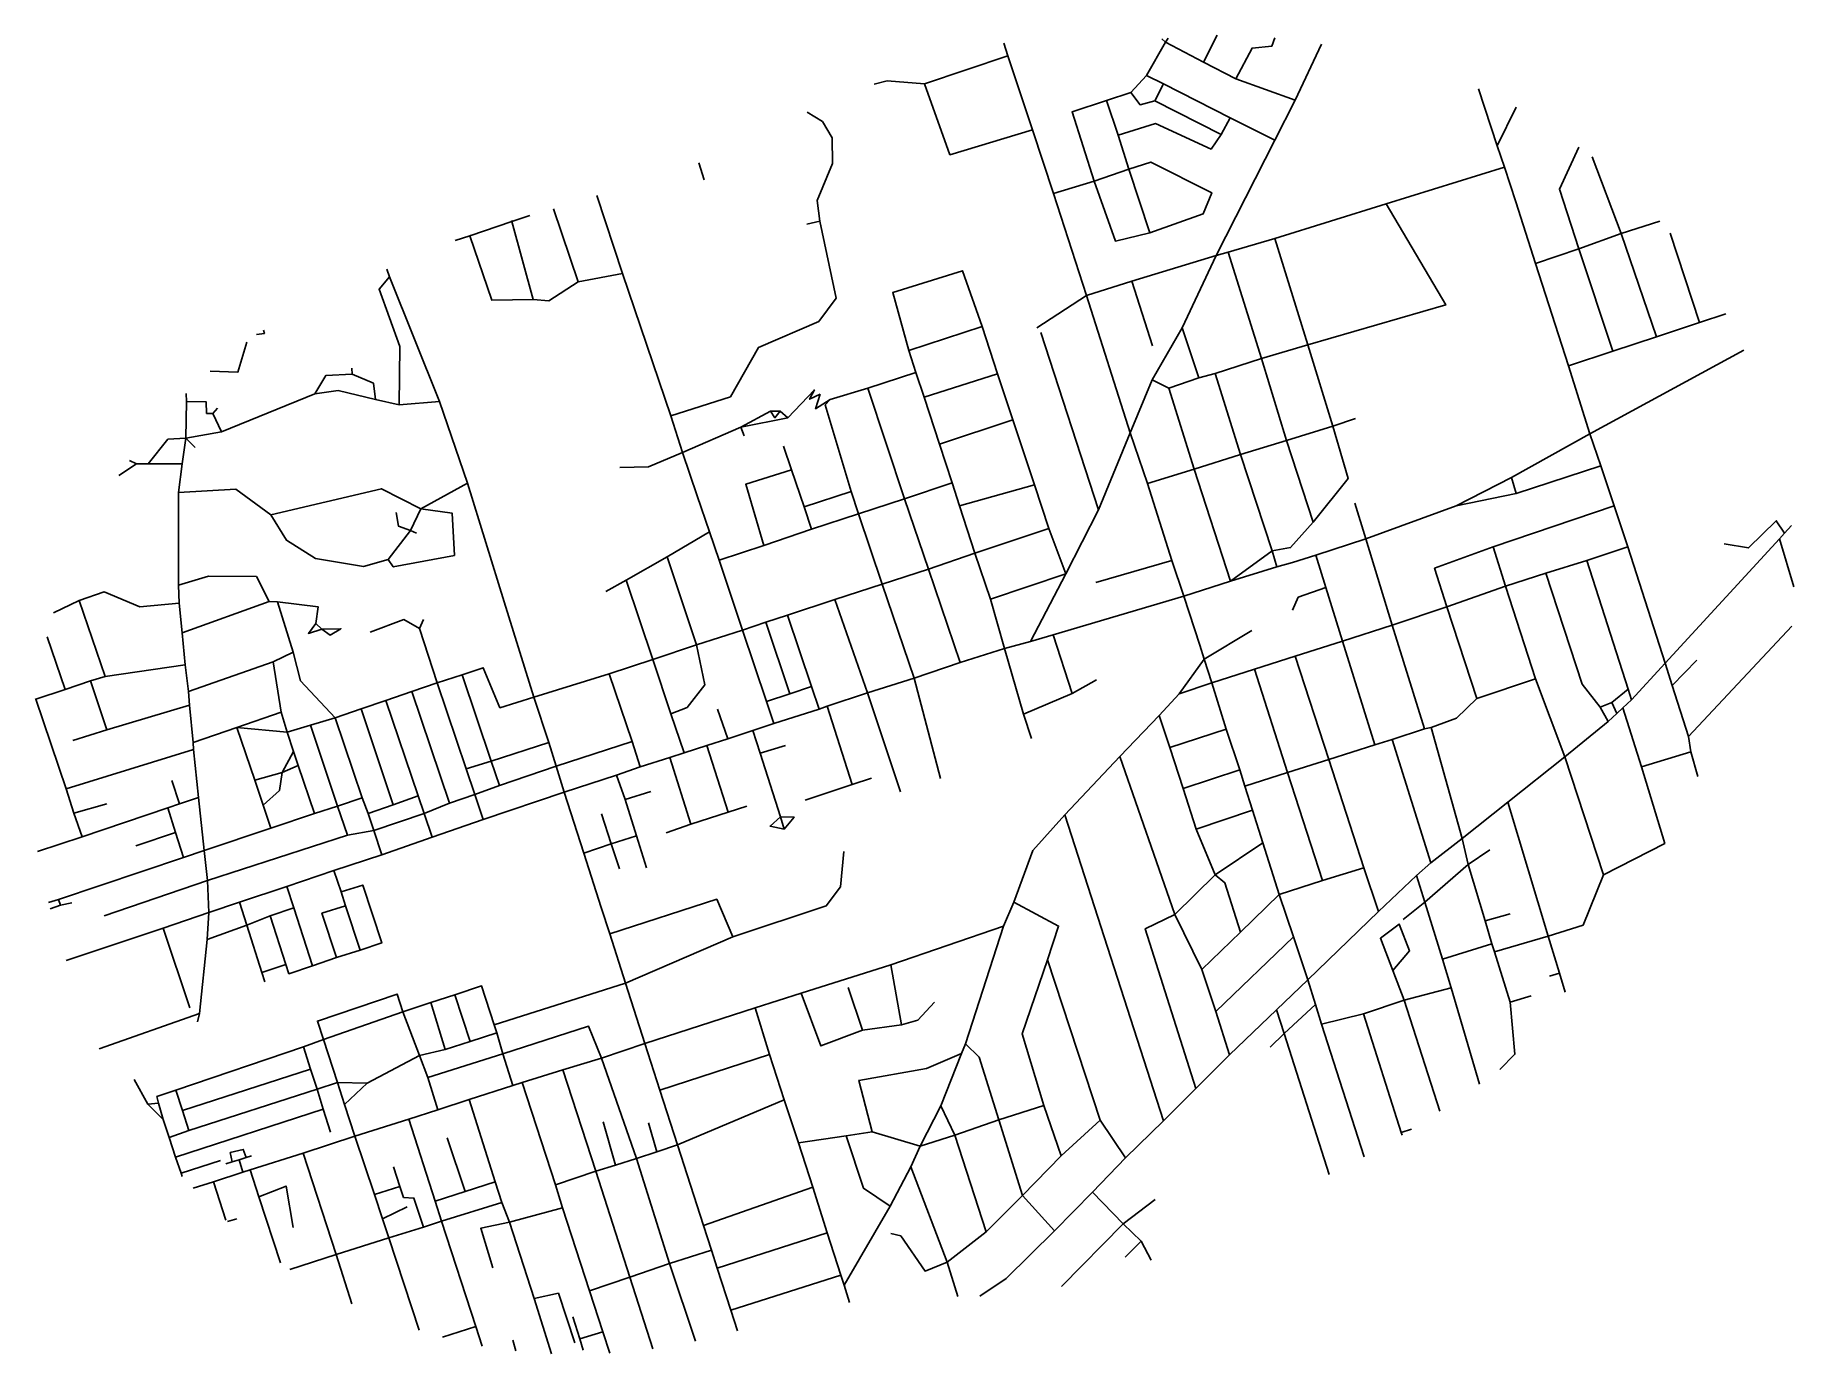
# Model space of a CAD drawing. Header units: metres. Extents: x 636935 to 640277, y 4837936 to 4840442.
import ezdxf

# ---------------------------------------------------------------- set-up
doc = ezdxf.new("R2010")
doc.units = ezdxf.units.M

msp = doc.modelspace()

# ---------------------------------------------------------------- linework, layer by layer
at = {"layer": 'ROADS'}
for points in [[(638783.7, 4840402.4), (638776, 4840426.8)], [(639047.1, 4840365.2), (639082.8, 4840428.5)], [(639082.8, 4840428.5), (639076, 4840434.9)], [(639082.8, 4840428.5), (639087.9, 4840436)], [(639155.1, 4840390.6), (639082.8, 4840428.5)], [(639181.6, 4840441.7), (639155.1, 4840390.6)], [(639216.6, 4840358.8), (639247.6, 4840417.1), (639285.1, 4840420.6), (639290.7, 4840437)], [(639329.8, 4840318.2), (639379.4, 4840424.6)], [(638624.9, 4840349.1), (638783.7, 4840402.4)], [(638830, 4840262), (638783.7, 4840402.4)], [(639216.6, 4840358.8), (639155.1, 4840390.6)], [(638529.5, 4840348.5), (638554.3, 4840355.2)], [(638554.3, 4840355.2), (638624.9, 4840349.1)], [(639017.3, 4840332.8), (639047.1, 4840365.2)], [(639079.3, 4840349.1), (639047.1, 4840365.2)], [(639329.8, 4840318.2), (639216.6, 4840358.8)], [(638830, 4840262), (638673.2, 4840214.5), (638624.9, 4840349.1)], [(638971.1, 4840317.8), (639017.3, 4840332.8)], [(639017.3, 4840332.8), (639034.8, 4840309.6), (639063, 4840317)], [(639063, 4840317), (639079.3, 4840349.1)], [(639206.1, 4840284.7), (639079.3, 4840349.1)], [(639713.7, 4840231.2), (639678.3, 4840339.6)], [(638425.8, 4840088.4), (638420.7, 4840127.6), (638450, 4840197.7), (638449.8, 4840246.7), (638430.9, 4840277.9), (638402.1, 4840295.5)], [(638947.6, 4840164.4), (638905.6, 4840296.3), (638971.1, 4840317.8)], [(638993.1, 4840251.7), (638971.1, 4840317.8)], [(639189, 4840253.1), (639063, 4840317)], [(639291.2, 4840242.3), (639329.8, 4840318.2)], [(639713.7, 4840231.2), (639749.7, 4840304.9)], [(638870.1, 4840140.7), (638830, 4840262)], [(638993.1, 4840251.7), (639064.1, 4840273.7), (639169.7, 4840225.2), (639189, 4840253.1)], [(639189, 4840253.1), (639206.1, 4840284.7)], [(639291.2, 4840242.3), (639206.1, 4840284.7)], [(639013.5, 4840186.9), (638993.1, 4840251.7)], [(639179.1, 4840023), (639291.2, 4840242.3)], [(639727.2, 4840191), (639713.7, 4840231.2)], [(639868.8, 4840035.6), (639831.9, 4840149), (639869, 4840229)], [(638205.9, 4840166.8), (638196.3, 4840199.2)], [(638947.6, 4840164.4), (639013.5, 4840186.9)], [(639013.5, 4840186.9), (639055, 4840200.6), (639171.1, 4840142.2), (639154.7, 4840102), (639053.1, 4840066.1)], [(639053.1, 4840066.1), (639013.5, 4840186.9)], [(639502.8, 4840120.9), (639727.2, 4840191)], [(639749.2, 4840125), (639727.2, 4840191)], [(639949.2, 4840064.7), (639894.3, 4840210.6)], [(638870.1, 4840140.7), (638947.6, 4840164.4)], [(639053.1, 4840066.1), (638987.8, 4840050.3), (638947.6, 4840164.4)], [(638050.9, 4839989), (638002.2, 4840137)], [(638932.8, 4839946.8), (638870.1, 4840140.7)], [(639290.8, 4840055.4), (639502.8, 4840120.9)], [(639353.8, 4839853.5), (639615.9, 4839929.1), (639502.8, 4840120.9)], [(639786.7, 4840007.8), (639749.2, 4840125)], [(637760.6, 4840060.1), (637840.7, 4840087.5)], [(637840.7, 4840087.5), (637840.1, 4840089.4)], [(637840.7, 4840087.5), (637874.9, 4840098.8)], [(637881.4, 4839939.3), (637840.7, 4840087.5)], [(637966.6, 4839973.2), (637919.6, 4840111.6)], [(638143, 4839718.3), (638256.1, 4839754.2), (638309.2, 4839848.3), (638424, 4839897.5), (638457.4, 4839941.9), (638425.8, 4840088.4)], [(638425.8, 4840088.4), (638401.6, 4840082.4)], [(639949.2, 4840064.7), (640022.8, 4840088.4)], [(637733.2, 4840051.3), (637760.6, 4840060.1)], [(637760.6, 4840060.1), (637760.1, 4840061.5)], [(637760.6, 4840060.1), (637802.5, 4839938.4), (637881.4, 4839939.3)], [(639202.4, 4840029.6), (639290.8, 4840055.4)], [(639353.8, 4839853.5), (639290.8, 4840055.4)], [(639868.8, 4840035.6), (639949.2, 4840064.7)], [(640016.4, 4839868.4), (639949.2, 4840064.7)], [(640097.9, 4839895.6), (640042.4, 4840065.5)], [(639018.9, 4839974.1), (639179.1, 4840023)], [(639114.5, 4839885.7), (639179.1, 4840023)], [(639179.1, 4840023), (639202.4, 4840029.6)], [(639265.6, 4839827), (639202.4, 4840029.6)], [(639786.7, 4840007.8), (639868.8, 4840035.6)], [(639933.1, 4839841.4), (639868.8, 4840035.6)], [(637608.1, 4839982.6), (637603.2, 4839997.2)], [(637966.6, 4839973.2), (638050.9, 4839989)], [(638143, 4839718.3), (638050.9, 4839989)], [(638595.4, 4839842.7), (638564.6, 4839952.4), (638697.1, 4839993.9), (638734.7, 4839887.8)], [(639849.2, 4839813.5), (639786.7, 4840007.8)], [(637626.4, 4839739.1), (637627.5, 4839850.3), (637588.2, 4839959), (637608.1, 4839982.6)], [(637703.3, 4839745.8), (637608.1, 4839982.6)], [(637881.4, 4839939.3), (637911.2, 4839936.7), (637966.6, 4839973.2)], [(638932.8, 4839946.8), (639018.9, 4839974.1)], [(639058.7, 4839851.6), (639018.9, 4839974.1)], [(638838.6, 4839885.5), (638932.8, 4839946.8)], [(639016, 4839686), (638932.8, 4839946.8)], [(638595.4, 4839842.7), (638734.7, 4839887.8)], [(638763.6, 4839798.3), (638734.7, 4839887.8)], [(639058, 4839786.6), (639114.5, 4839885.7)], [(639146.5, 4839790.3), (639114.5, 4839885.7)], [(640016.4, 4839868.4), (640097.9, 4839895.6)], [(640097.9, 4839895.6), (640148.2, 4839912)], [(637266.9, 4839802.9), (637320.1, 4839801.6), (637336.7, 4839858.5)], [(637355.4, 4839872.8), (637370.2, 4839874.9), (637368.8, 4839881.1)], [(638955.9, 4839539.8), (638846, 4839876.7)], [(639265.6, 4839827), (639353.8, 4839853.5)], [(639400.9, 4839698.8), (639353.8, 4839853.5)], [(639933.1, 4839841.4), (640016.4, 4839868.4)], [(638608.7, 4839800.7), (638595.4, 4839842.7)], [(639177.2, 4839798.9), (639265.6, 4839827)], [(639313, 4839671.3), (639265.6, 4839827)], [(639849.2, 4839813.5), (639933.1, 4839841.4)], [(639889.7, 4839683.8), (640182.7, 4839842.8)], [(637537.3, 4839797.7), (637487, 4839794.8), (637466.2, 4839759.9)], [(637537.3, 4839797.7), (637536.3, 4839808.7)], [(637581.2, 4839749.3), (637577.6, 4839780.2), (637537.3, 4839797.7)], [(638517.4, 4839770.7), (638608.7, 4839800.7)], [(638624.2, 4839753.9), (638608.7, 4839800.7)], [(638624.2, 4839753.9), (638763.6, 4839798.3)], [(638792.6, 4839710.4), (638763.6, 4839798.3)], [(639016, 4839686), (639058, 4839786.6)], [(639089.3, 4839770.6), (639058, 4839786.6)], [(639089.3, 4839770.6), (639146.5, 4839790.3)], [(639146.5, 4839790.3), (639177.2, 4839798.9)], [(639225.5, 4839644.7), (639177.2, 4839798.9)], [(639889.7, 4839683.8), (639849.2, 4839813.5)], [(637222.3, 4839745.6), (637221.9, 4839760.8)], [(637288.8, 4839687.6), (637466.2, 4839759.9)], [(637466.2, 4839759.9), (637510.8, 4839766.3), (637581.2, 4839749.3)], [(638365.2, 4839714.5), (638415.7, 4839767.5), (638406.7, 4839749.9), (638426.9, 4839759.5)], [(638426.9, 4839759.5), (638418, 4839731.8), (638446, 4839749.4)], [(638446, 4839749.4), (638517.4, 4839770.7)], [(638587.2, 4839560.4), (638517.4, 4839770.7)], [(638653.6, 4839664.4), (638624.2, 4839753.9)], [(639137.6, 4839617.1), (639089.3, 4839770.6)], [(637221, 4839675.6), (637222.3, 4839745.6)], [(637272.1, 4839722.5), (637260.3, 4839722.9), (637259.7, 4839744.7), (637222.3, 4839745.6)], [(637272.1, 4839722.5), (637281, 4839733)], [(637288.8, 4839687.6), (637272.1, 4839722.5)], [(637581.2, 4839749.3), (637626.4, 4839739.1)], [(637626.4, 4839739.1), (637703.3, 4839745.8)], [(637756.5, 4839590.2), (637703.3, 4839745.8)], [(638165.2, 4839648.4), (638143, 4839718.3)], [(638276.2, 4839696.5), (638332.2, 4839727.5)], [(638332.2, 4839727.5), (638340.8, 4839714.8), (638350.7, 4839727.2)], [(638332.2, 4839727.5), (638350.7, 4839727.2)], [(638350.7, 4839727.2), (638365.2, 4839714.5)], [(638485.8, 4839574.3), (638436.5, 4839739.4), (638446, 4839749.4)], [(637221, 4839675.6), (637288.8, 4839687.6)], [(638165.2, 4839648.4), (638276.2, 4839696.5)], [(638276.2, 4839696.5), (638365.2, 4839714.5)], [(638282.3, 4839680.6), (638276.2, 4839696.5)], [(638653.6, 4839664.4), (638792.6, 4839710.4)], [(638833.8, 4839587.2), (638792.6, 4839710.4)], [(638955.9, 4839539.8), (639016, 4839686)], [(639048.8, 4839589.6), (639016, 4839686)], [(639313, 4839671.3), (639400.9, 4839698.8)], [(639364, 4839516.3), (639430, 4839599), (639400.9, 4839698.8)], [(639400.9, 4839698.8), (639444.4, 4839713)], [(637149.1, 4839627.1), (637186.8, 4839673.8), (637221, 4839675.6)], [(637213.7, 4839627.2), (637221, 4839675.6)], [(637221, 4839675.6), (637238.5, 4839658.1)], [(638372.5, 4839615.4), (638357.2, 4839660.9)], [(638677.3, 4839590.9), (638653.6, 4839664.4)], [(639225.5, 4839644.7), (639313, 4839671.3)], [(639364, 4839516.3), (639313, 4839671.3)], [(639740.7, 4839601.3), (639889.7, 4839683.8)], [(639910.5, 4839623.1), (639889.7, 4839683.8)], [(637093.3, 4839605), (637127, 4839627.1)], [(637113.8, 4839633.5), (637127, 4839627.1)], [(637127, 4839627.1), (637149.1, 4839627.1)], [(637149.1, 4839627.1), (637213.7, 4839627.2)], [(637206.7, 4839572.3), (637213.7, 4839627.2)], [(638165.2, 4839648.4), (638100.1, 4839621.3), (638045.6, 4839620.3)], [(638192.8, 4839566.2), (638165.2, 4839648.4)], [(639137.6, 4839617.1), (639225.5, 4839644.7)], [(639285.7, 4839461.9), (639225.5, 4839644.7)], [(639749.4, 4839570.6), (639910.5, 4839623.1)], [(639935.9, 4839547), (639910.5, 4839623.1)], [(637667.6, 4839541.4), (637756.5, 4839590.2)], [(637826.2, 4839365), (637756.5, 4839590.2)], [(638319.6, 4839471.8), (638285.3, 4839588.4), (638372.5, 4839615.4)], [(638396.3, 4839545.5), (638372.5, 4839615.4)], [(638587.2, 4839560.4), (638677.3, 4839590.9)], [(638691.8, 4839547.2), (638677.3, 4839590.9)], [(638691.8, 4839547.2), (638833.8, 4839587.2)], [(638861.2, 4839504), (638833.8, 4839587.2)], [(639048.8, 4839589.6), (639137.6, 4839617.1)], [(639095.4, 4839443.5), (639048.8, 4839589.6)], [(639206.8, 4839403.9), (639137.6, 4839617.1)], [(639635.6, 4839547.5), (639740.7, 4839601.3)], [(639749.4, 4839570.6), (639740.7, 4839601.3)], [(637206.7, 4839572.3), (637316.3, 4839579.2), (637382.8, 4839530.3)], [(637206.7, 4839396.5), (637206.7, 4839572.3)], [(637382.8, 4839530.3), (637592.7, 4839579.8), (637667.6, 4839541.4)], [(638216.2, 4839498.1), (638192.8, 4839566.2)], [(638396.3, 4839545.5), (638485.8, 4839574.3)], [(638499.8, 4839532.3), (638485.8, 4839574.3)], [(638499.8, 4839532.3), (638587.2, 4839560.4)], [(638632.3, 4839427.1), (638587.2, 4839560.4)], [(639464.2, 4839484.4), (639442.9, 4839552.3)], [(639635.6, 4839547.5), (639749.4, 4839570.6)], [(637382.8, 4839530.3), (637412.3, 4839482), (637467.2, 4839447.2), (637558.5, 4839432), (637605.6, 4839445.3)], [(637605.6, 4839445.3), (637615.3, 4839431.1), (637731.5, 4839453.1), (637726.9, 4839533.5), (637667.6, 4839541.4)], [(637647.7, 4839500.1), (637625.2, 4839508.5), (637621, 4839534.9)], [(637647.7, 4839500.1), (637667.6, 4839541.4)], [(638410, 4839502.7), (638396.3, 4839545.5)], [(638410, 4839502.7), (638499.8, 4839532.3)], [(638544.6, 4839398.4), (638499.8, 4839532.3)], [(638720.7, 4839457.3), (638691.8, 4839547.2)], [(638893.7, 4839417.8), (638955.9, 4839539.8)], [(639464.2, 4839484.4), (639635.6, 4839547.5)], [(639705.8, 4839469.6), (639935.9, 4839547)], [(639961.6, 4839469.3), (639935.9, 4839547)], [(640259.7, 4839495.1), (640244.1, 4839518.8), (640191.2, 4839467.2), (640144.8, 4839475.2)], [(637605.6, 4839445.3), (637647.7, 4839500.1)], [(637647.7, 4839500.1), (637659.6, 4839495.6)], [(638135.8, 4839450.4), (638216.2, 4839498.1)], [(638234.7, 4839443.8), (638216.2, 4839498.1)], [(638319.6, 4839471.8), (638410, 4839502.7)], [(638720.7, 4839457.3), (638861.2, 4839504)], [(638893.7, 4839417.8), (638861.2, 4839504)], [(639285.7, 4839461.9), (639320.8, 4839468), (639364, 4839516.3)], [(639368.8, 4839453.8), (639464.2, 4839484.4)], [(639514.2, 4839320.7), (639464.2, 4839484.4)], [(640033.1, 4839248.2), (640249.9, 4839484.3)], [(640249.9, 4839484.3), (640259.7, 4839495.1)], [(640249.9, 4839484.3), (640277.4, 4839393.5)], [(640259.7, 4839495.1), (640273.1, 4839509.9)], [(638234.7, 4839443.8), (638319.6, 4839471.8)], [(638632.3, 4839427.1), (638720.7, 4839457.3)], [(638750.3, 4839369.7), (638720.7, 4839457.3)], [(639206.8, 4839403.9), (639285.7, 4839461.9)], [(639294.9, 4839431.2), (639285.7, 4839461.9)], [(639324.8, 4839439.9), (639368.8, 4839453.8)], [(639388.1, 4839391.8), (639368.8, 4839453.8)], [(639618, 4839355.5), (639594.5, 4839428.5), (639705.8, 4839469.6)], [(639729.4, 4839394.7), (639705.8, 4839469.6)], [(639884, 4839443.7), (639961.6, 4839469.3)], [(640033.1, 4839248.2), (639961.6, 4839469.3)], [(638057.7, 4839405.8), (638135.8, 4839450.4)], [(638191.9, 4839283), (638135.8, 4839450.4)], [(638279.1, 4839311), (638234.7, 4839443.8)], [(638544.6, 4839398.4), (638632.3, 4839427.1)], [(638692.5, 4839249.6), (638632.3, 4839427.1)], [(638750.3, 4839369.7), (638893.7, 4839417.8)], [(638826.4, 4839289.7), (638893.7, 4839417.8)], [(638950.5, 4839401.6), (639095.4, 4839443.5)], [(639118, 4839375.6), (639095.4, 4839443.5)], [(639206.8, 4839403.9), (639294.9, 4839431.2)], [(639294.9, 4839431.2), (639324.8, 4839439.9)], [(639729.4, 4839394.7), (639806.2, 4839419.4)], [(639806.2, 4839419.4), (639884, 4839443.7)], [(639909.3, 4839164.8), (639874.9, 4839208.2), (639806.2, 4839419.4)], [(639962.8, 4839199.1), (639884, 4839443.7)], [(637018.4, 4839367.4), (637066, 4839384.1), (637133.4, 4839355.4), (637208.4, 4839362.1)], [(637206.7, 4839396.5), (637264.3, 4839413.9), (637355.2, 4839413.2), (637379.1, 4839365.4)], [(637208.4, 4839362.1), (637206.7, 4839396.5)], [(638019.3, 4839384.6), (638057.7, 4839405.8)], [(638108.7, 4839255.3), (638057.7, 4839405.8)], [(638454.7, 4839369.1), (638544.6, 4839398.4)], [(638605.2, 4839219.5), (638544.6, 4839398.4)], [(639118, 4839375.6), (639206.8, 4839403.9)], [(639324.5, 4839349.2), (639335.3, 4839373.4), (639388.1, 4839391.8)], [(639419.8, 4839289.9), (639388.1, 4839391.8)], [(639618, 4839355.5), (639729.4, 4839394.7)], [(639786.4, 4839218.6), (639729.4, 4839394.7)], [(636969.6, 4839343.9), (637018.4, 4839367.4)], [(637067.5, 4839222.8), (637018.4, 4839367.4)], [(637214.3, 4839305.8), (637208.4, 4839362.1)], [(637214.3, 4839305.8), (637379.1, 4839365.4)], [(637395.2, 4839364.8), (637379.1, 4839365.4)], [(637424.9, 4839268.9), (637395.2, 4839364.8)], [(637395.2, 4839364.8), (637472.4, 4839355.4), (637468.2, 4839323.5)], [(637882.7, 4839183.8), (637826.2, 4839365)], [(638364.5, 4839339.3), (638454.7, 4839369.1)], [(638516.5, 4839191.6), (638454.7, 4839369.1)], [(638777, 4839276.1), (638750.3, 4839369.7)], [(638869.7, 4839302.1), (639118, 4839375.6)], [(639148.6, 4839282.7), (639118, 4839375.6)], [(639514.2, 4839320.7), (639618, 4839355.5)], [(639674.8, 4839181.4), (639618, 4839355.5)], [(637468.2, 4839323.5), (637454, 4839304.7), (637479.6, 4839312.8)], [(637479.6, 4839312.8), (637468.2, 4839323.5)], [(637665.3, 4839314.4), (637635.1, 4839331.1), (637571.4, 4839307.4)], [(637665.3, 4839314.4), (637672.7, 4839331)], [(638279.1, 4839311), (638323.7, 4839326.1)], [(638323.7, 4839326.1), (638364.5, 4839339.3)], [(638369.1, 4839190.3), (638323.7, 4839326.1)], [(638410.5, 4839203.8), (638364.5, 4839339.3)], [(639419.8, 4839289.9), (639514.2, 4839320.7)], [(639575.4, 4839123.2), (639514.2, 4839320.7)], [(640077.5, 4839109.2), (640273.5, 4839318.6)], [(636991.4, 4839198.2), (636957.3, 4839298.1)], [(637219.9, 4839244.9), (637214.3, 4839305.8)], [(637479.6, 4839312.8), (637515.7, 4839313.8), (637495.2, 4839301.5), (637479.6, 4839312.8)], [(637698.7, 4839210.6), (637665.3, 4839314.4)], [(638191.9, 4839283), (638279.1, 4839311)], [(638324.4, 4839175.6), (638279.1, 4839311)], [(638777, 4839276.1), (638826.4, 4839289.7)], [(638826.4, 4839289.7), (638869.7, 4839302.1)], [(638905.8, 4839190.7), (638869.7, 4839302.1)], [(639156.6, 4839256), (639247, 4839310.5)], [(639329.6, 4839261.5), (639419.8, 4839289.9)], [(639481.2, 4839093), (639419.8, 4839289.9)], [(637225.8, 4839194.2), (637386.7, 4839251.1)], [(637386.7, 4839251.1), (637424.9, 4839268.9)], [(637402.2, 4839155), (637386.7, 4839251.1)], [(637504.6, 4839144.7), (637438.7, 4839215), (637424.9, 4839268.9)], [(638025.7, 4839228.3), (638108.7, 4839255.3)], [(638108.7, 4839255.3), (638191.9, 4839283)], [(638143, 4839151.7), (638108.7, 4839255.3)], [(638143, 4839151.7), (638173.8, 4839164.3), (638207.5, 4839207.2), (638191.9, 4839283)], [(638692.5, 4839249.6), (638777, 4839276.1)], [(638813.1, 4839151.2), (638777, 4839276.1)], [(639109.1, 4839190.1), (639156.6, 4839256)], [(639156.6, 4839256), (639148.6, 4839282.7)], [(639170.9, 4839210.8), (639156.6, 4839256)], [(639252.1, 4839237), (639329.6, 4839261.5)], [(639393.8, 4839065.5), (639329.6, 4839261.5)], [(640045.9, 4839205.9), (640093.1, 4839253.9)], [(637039.6, 4839214.9), (637067.5, 4839222.8)], [(637067.5, 4839222.8), (637219.9, 4839244.9)], [(637225.8, 4839194.2), (637219.9, 4839244.9)], [(637698.7, 4839210.6), (637746, 4839226.2)], [(637746, 4839226.2), (637786.3, 4839239.5), (637818, 4839163.5), (637882.7, 4839183.8)], [(637801.6, 4839062.3), (637746, 4839226.2)], [(637882.7, 4839183.8), (638025.7, 4839228.3)], [(638069.1, 4839099.1), (638025.7, 4839228.3)], [(638516.5, 4839191.6), (638605.2, 4839219.5)], [(638605.2, 4839219.5), (638692.5, 4839249.6)], [(638655.3, 4839029), (638605.2, 4839219.5)], [(639170.9, 4839210.8), (639252.1, 4839237)], [(639315.3, 4839040.3), (639252.1, 4839237)], [(639674.8, 4839181.4), (639786.4, 4839218.6)], [(639841.9, 4839070.1), (639786.4, 4839218.6)], [(639969.1, 4839178.9), (640033.1, 4839248.2)], [(640045.9, 4839205.9), (640033.1, 4839248.2)], [(636935.8, 4839179.7), (636991.4, 4839198.2)], [(636991.4, 4839198.2), (637039.6, 4839214.9)], [(637070.5, 4839121.6), (637039.6, 4839214.9)], [(637227.8, 4839168.7), (637225.8, 4839194.2)], [(637601, 4839177.5), (637650.4, 4839194.2)], [(637650.4, 4839194.2), (637698.7, 4839210.6)], [(637722.1, 4838982.2), (637650.4, 4839194.2)], [(637754, 4839047.3), (637698.7, 4839210.6)], [(637910.8, 4839097.5), (637882.7, 4839183.8)], [(638324.4, 4839175.6), (638369.1, 4839190.3)], [(638369.1, 4839190.3), (638410.5, 4839203.8)], [(638424.7, 4839160.8), (638410.5, 4839203.8)], [(638440, 4839166.6), (638516.5, 4839191.6)], [(638579.2, 4839003.7), (638516.5, 4839191.6)], [(638813.1, 4839151.2), (638905.8, 4839190.7)], [(638905.8, 4839190.7), (638952.1, 4839216.5)], [(639070.9, 4839148.9), (639109.1, 4839190.1)], [(639109.1, 4839190.1), (639170.9, 4839210.8)], [(639198.7, 4839123.1), (639170.9, 4839210.8)], [(639931.5, 4839173.3), (639962.8, 4839199.1)], [(639969.1, 4839178.9), (639962.8, 4839199.1)], [(640077.5, 4839109.2), (640045.9, 4839205.9)], [(636934.6, 4839179.3), (636935.8, 4839179.7)], [(636993.5, 4839009.5), (636935.8, 4839179.7)], [(637070.5, 4839121.6), (637227.8, 4839168.7)], [(637234.6, 4839097.3), (637227.8, 4839168.7)], [(637318.2, 4839125.7), (637402.2, 4839155)], [(637413.8, 4839117.3), (637402.2, 4839155)], [(637504.6, 4839144.7), (637554, 4839161.5)], [(637554, 4839161.5), (637601, 4839177.5)], [(637615, 4838979.2), (637554, 4839161.5)], [(637662.8, 4838995.9), (637601, 4839177.5)], [(638168, 4839077.6), (638143, 4839151.7)], [(638251.5, 4839104.6), (638231.8, 4839161)], [(638338.8, 4839133.3), (638324.4, 4839175.6)], [(638338.8, 4839133.3), (638424.7, 4839160.8)], [(638424.7, 4839160.8), (638440, 4839166.6)], [(638487.6, 4839017.6), (638440, 4839166.6)], [(638828.2, 4839105.1), (638813.1, 4839151.2)], [(639588.3, 4839125.7), (639636.2, 4839144), (639674.8, 4839181.4)], [(639909.3, 4839164.8), (639931.5, 4839173.3)], [(639924.4, 4839137.5), (639909.3, 4839164.8)], [(639924.4, 4839137.5), (639941.2, 4839152.9)], [(639941.2, 4839152.9), (639931.5, 4839173.3)], [(639941.2, 4839152.9), (639952.4, 4839163.2)], [(639952.4, 4839163.2), (639969.1, 4839178.9)], [(639988, 4839051.5), (639952.4, 4839163.2)], [(637005.9, 4839101), (637070.5, 4839121.6)], [(637234.6, 4839097.3), (637318.2, 4839125.7)], [(637351.9, 4839026.1), (637318.2, 4839125.7)], [(637413.8, 4839117.3), (637318.2, 4839125.7)], [(637413.8, 4839117.3), (637457.8, 4839130.7)], [(637425.8, 4839080.7), (637413.8, 4839117.3)], [(637457.8, 4839130.7), (637504.6, 4839144.7)], [(637457.8, 4839130.7), (637509.4, 4838976.4)], [(637556.2, 4838992.3), (637504.6, 4839144.7)], [(638251.5, 4839104.6), (638298.8, 4839120.1)], [(638298.8, 4839120.1), (638338.8, 4839133.3)], [(638312.6, 4839077.1), (638298.8, 4839120.1)], [(638996, 4839071), (639070.9, 4839148.9)], [(639091.2, 4839087.7), (639070.9, 4839148.9)], [(639091.2, 4839087.7), (639198.7, 4839123.1)], [(639224.1, 4839045.5), (639198.7, 4839123.1)], [(639514.2, 4839103.1), (639575.4, 4839123.2)], [(639575.4, 4839123.2), (639588.3, 4839125.7)], [(639646.7, 4838915.2), (639588.3, 4839125.7)], [(639841.9, 4839070.1), (639924.4, 4839137.5)], [(636993.5, 4839009.5), (637235.8, 4839084)], [(637235.8, 4839084), (637234.6, 4839097.3)], [(637244.8, 4838992.8), (637235.8, 4839084)], [(637801.6, 4839062.3), (637910.8, 4839097.5)], [(637924.6, 4839052.7), (637910.8, 4839097.5)], [(637924.6, 4839052.7), (638069.1, 4839099.1)], [(638084.7, 4839051.2), (638069.1, 4839099.1)], [(638168, 4839077.6), (638211, 4839091.8)], [(638211, 4839091.8), (638251.5, 4839104.6)], [(638251.8, 4838965.1), (638211, 4839091.8)], [(638312.6, 4839077.1), (638360.8, 4839091.9)], [(639116.5, 4839010.3), (639091.2, 4839087.7)], [(639393.8, 4839065.5), (639481.2, 4839093)], [(639481.2, 4839093), (639514.2, 4839103.1)], [(639587.7, 4838868.8), (639514.2, 4839103.1)], [(640081.8, 4839080), (640077.5, 4839109.2)], [(637403.9, 4839040.6), (637425.8, 4839080.7)], [(637434.7, 4839054.1), (637403.9, 4839040.6)], [(637434.7, 4839054.1), (637425.8, 4839080.7)], [(637465.8, 4838962.8), (637434.7, 4839054.1)], [(637754, 4839047.3), (637801.6, 4839062.3)], [(637801.6, 4839062.3), (637817.4, 4839016)], [(637924.6, 4839052.7), (637817.4, 4839016)], [(637940, 4839003.1), (637924.6, 4839052.7)], [(638039.5, 4839035.3), (638084.7, 4839051.2)], [(638084.7, 4839051.2), (638140.9, 4839068.8)], [(638140.9, 4839068.8), (638168, 4839077.6)], [(638181.1, 4838942), (638140.9, 4839068.8)], [(638351.6, 4838956.1), (638312.6, 4839077.1)], [(638891.9, 4838960.3), (638996, 4839071)], [(639101.1, 4838770.8), (638996, 4839071)], [(639315.3, 4839040.3), (639393.8, 4839065.5)], [(639459.9, 4838859.4), (639393.8, 4839065.5)], [(639733.7, 4838984.1), (639841.9, 4839070.1)], [(639915.4, 4838845.9), (639841.9, 4839070.1)], [(639915.4, 4838845.9), (640032.2, 4838905.6), (639988, 4839051.5)], [(639988, 4839051.5), (640081.8, 4839080)], [(640095, 4839033.1), (640081.8, 4839080)], [(637209.2, 4838980.7), (637194.6, 4839025.6)], [(637403.9, 4839040.6), (637351.9, 4839026.1)], [(637367.9, 4838978.6), (637351.9, 4839026.1)], [(637367.9, 4838978.6), (637399, 4839006.4), (637403.9, 4839040.6)], [(637770.5, 4838998.5), (637754, 4839047.3)], [(637940, 4839003.1), (638039.5, 4839035.3)], [(638055.8, 4838988.9), (638039.5, 4839035.3)], [(638397.9, 4838988.1), (638487.6, 4839017.6)], [(638487.6, 4839017.6), (638524.1, 4839029.6)], [(639116.5, 4839010.3), (639224.1, 4839045.5)], [(639234.2, 4839014.8), (639224.1, 4839045.5)], [(639234.2, 4839014.8), (639315.3, 4839040.3)], [(639381.7, 4838835.1), (639315.3, 4839040.3)], [(637008, 4838963.5), (636993.5, 4839009.5)], [(637209.2, 4838980.7), (637244.8, 4838992.8)], [(637255.9, 4838892.5), (637244.8, 4838992.8)], [(637509.4, 4838976.4), (637556.2, 4838992.3)], [(637567.5, 4838962.6), (637556.2, 4838992.3)], [(637615, 4838979.2), (637662.8, 4838995.9)], [(637674.1, 4838962.6), (637662.8, 4838995.9)], [(637722.1, 4838982.2), (637770.5, 4838998.5)], [(637770.5, 4838998.5), (637817.4, 4839016)], [(637786.4, 4838951.2), (637770.5, 4838998.5)], [(637786.4, 4838951.2), (637940, 4839003.1)], [(637977.4, 4838886.9), (637940, 4839003.1)], [(638055.8, 4838988.9), (638104.9, 4839004.3)], [(638077.3, 4838919.9), (638055.8, 4838988.9)], [(639141.3, 4838932.5), (639116.5, 4839010.3)], [(639248.3, 4838968.9), (639234.2, 4839014.8)], [(639646.7, 4838915.2), (639733.7, 4838984.1)], [(639810.2, 4838729.3), (639733.7, 4838984.1)], [(637008, 4838963.5), (637071.1, 4838980.9)], [(637023.7, 4838918.1), (637008, 4838963.5)], [(637023.7, 4838918.1), (637186.5, 4838973.1)], [(637186.5, 4838973.1), (637209.2, 4838980.7)], [(637201.2, 4838926.6), (637186.5, 4838973.1)], [(637382.6, 4838934.5), (637367.9, 4838978.6)], [(637382.6, 4838934.5), (637465.8, 4838962.8)], [(637465.8, 4838962.8), (637509.4, 4838976.4)], [(637509.4, 4838976.4), (637528, 4838921.1)], [(637567.5, 4838962.6), (637615, 4838979.2)], [(637578.2, 4838930.3), (637567.5, 4838962.6)], [(637578.2, 4838930.3), (637674.1, 4838962.6)], [(637674.1, 4838962.6), (637722.1, 4838982.2)], [(637689.4, 4838917.5), (637674.1, 4838962.6)], [(637689.4, 4838917.5), (637786.4, 4838951.2)], [(638029.6, 4838904.8), (638011.3, 4838962)], [(638181.1, 4838942), (638251.8, 4838965.1)], [(638251.8, 4838965.1), (638287.1, 4838976.4)], [(638351.6, 4838956.1), (638331.5, 4838938.6), (638358.1, 4838932.8)], [(638358.1, 4838932.8), (638377.2, 4838955.7), (638351.6, 4838956.1)], [(638358.1, 4838932.8), (638351.6, 4838956.1)], [(638794.6, 4838794.3), (638831.1, 4838892.3), (638891.9, 4838960.3)], [(639079.2, 4838378.8), (638891.9, 4838960.3)], [(639141.3, 4838932.5), (639248.3, 4838968.9)], [(639268.2, 4838906.7), (639248.3, 4838968.9)], [(636939.3, 4838890.2), (637023.7, 4838918.1)], [(637201.2, 4838926.6), (637126.2, 4838901.1)], [(637216.3, 4838878.8), (637201.2, 4838926.6)], [(637255.9, 4838892.5), (637382.6, 4838934.5)], [(637262.2, 4838835), (637528, 4838921.1)], [(637578.2, 4838930.3), (637528, 4838921.1)], [(637593.6, 4838883.9), (637578.2, 4838930.3)], [(637593.6, 4838883.9), (637689.4, 4838917.5)], [(638029.6, 4838904.8), (638077.3, 4838919.9)], [(638096.5, 4838859.6), (638077.3, 4838919.9)], [(638133.9, 4838926.1), (638181.1, 4838942)], [(639177.8, 4838846.2), (639141.3, 4838932.5)], [(637216.3, 4838878.8), (637255.9, 4838892.5)], [(637262.2, 4838835), (637255.9, 4838892.5)], [(637502.4, 4838854.2), (637593.6, 4838883.9)], [(637977.4, 4838886.9), (638029.6, 4838904.8)], [(638010.7, 4838784.1), (637977.4, 4838886.9)], [(638045, 4838857.5), (638029.6, 4838904.8)], [(638260.9, 4838728.4), (638438.1, 4838787.4), (638465.5, 4838823.5), (638471.8, 4838890.1)], [(639177.8, 4838846.2), (639268.2, 4838906.7)], [(639299.4, 4838808.4), (639268.2, 4838906.7)], [(639587.7, 4838868.8), (639646.7, 4838915.2)], [(639658.5, 4838865.5), (639646.7, 4838915.2)], [(639658.5, 4838865.5), (639699.6, 4838893.8)], [(636978.8, 4838799.3), (637216.3, 4838878.8)], [(637413.2, 4838823.8), (637502.4, 4838854.2)], [(637516.2, 4838813.7), (637502.4, 4838854.2)], [(639381.7, 4838835.1), (639459.9, 4838859.4)], [(639488.2, 4838776.4), (639459.9, 4838859.4)], [(639560.3, 4838844.8), (639587.7, 4838868.8)], [(639575.9, 4838794.3), (639658.5, 4838865.5)], [(639690.7, 4838758.3), (639658.5, 4838865.5)], [(637262.2, 4838835), (637065.7, 4838767.8)], [(637264.8, 4838774.7), (637262.2, 4838835)], [(637322.8, 4838793.8), (637413.2, 4838823.8)], [(637426.2, 4838783), (637413.2, 4838823.8)], [(637552.2, 4838703), (637593.2, 4838716.5), (637557.1, 4838826.6), (637516.2, 4838813.7)], [(639101.1, 4838770.8), (639177.8, 4838846.2)], [(639225.5, 4838736.8), (639196.1, 4838831), (639177.8, 4838846.2)], [(639299.4, 4838808.4), (639381.7, 4838835.1)], [(639488.2, 4838776.4), (639560.3, 4838844.8)], [(639575.9, 4838794.3), (639560.3, 4838844.8)], [(639810.2, 4838729.3), (639876.9, 4838750.2), (639915.4, 4838845.9)], [(636960.1, 4838793.2), (636978.8, 4838799.3)], [(636963.2, 4838781.1), (636982.5, 4838788.2)], [(636982.5, 4838788.2), (636978.8, 4838799.3)], [(636982.5, 4838788.2), (637004.4, 4838792.9)], [(637264.8, 4838774.7), (637322.8, 4838793.8)], [(637336.7, 4838750.4), (637322.8, 4838793.8)], [(637381.3, 4838768), (637426.2, 4838783)], [(637461.5, 4838672.9), (637426.2, 4838783)], [(637507.1, 4838688.7), (637479.7, 4838772.9), (637524.4, 4838787.3)], [(637524.4, 4838787.3), (637516.2, 4838813.7)], [(637552.2, 4838703), (637524.4, 4838787.3)], [(638026.7, 4838734.2), (638010.7, 4838784.1)], [(638026.7, 4838734.2), (638230.1, 4838799.5), (638260.9, 4838728.4)], [(638775, 4838748.3), (638794.6, 4838794.3)], [(638859, 4838684.6), (638880, 4838748.5), (638794.6, 4838794.3)], [(639225.5, 4838736.8), (639299.4, 4838808.4)], [(639326.3, 4838728.1), (639299.4, 4838808.4)], [(639534.7, 4838760.9), (639575.9, 4838794.3)], [(639609.5, 4838685.7), (639575.9, 4838794.3)], [(637177.6, 4838744.8), (637264.8, 4838774.7)], [(637261.2, 4838723), (637264.8, 4838774.7)], [(637261.2, 4838723), (637336.7, 4838750.4)], [(637336.7, 4838750.4), (637381.3, 4838768)], [(637365.6, 4838660.6), (637336.7, 4838750.4)], [(637411, 4838675.8), (637381.3, 4838768)], [(639140.6, 4838440.2), (639044.5, 4838743.5), (639101.1, 4838770.8)], [(639152, 4838666.3), (639101.1, 4838770.8)], [(639353.5, 4838646.5), (639488.2, 4838776.4)], [(639515.4, 4838664.5), (639546.6, 4838701.6), (639527.2, 4838752.4), (639491.6, 4838725.6), (639515.4, 4838664.5)], [(639690.7, 4838758.3), (639738, 4838772.2)], [(639703.7, 4838715), (639690.7, 4838758.3)], [(636993.4, 4838683.4), (637177.6, 4838744.8)], [(637228.4, 4838593.4), (637177.6, 4838744.8)], [(637246.8, 4838582.2), (637261.2, 4838723)], [(638056.7, 4838640.2), (638026.7, 4838734.2)], [(638056.7, 4838640.2), (638260.9, 4838728.4)], [(638560.7, 4838675.2), (638775, 4838748.3)], [(638703.2, 4838525), (638775, 4838748.3)], [(639152, 4838666.3), (639225.5, 4838736.8)], [(639178.5, 4838586.3), (639326.3, 4838728.1)], [(639353.5, 4838646.5), (639326.3, 4838728.1)], [(639708.6, 4838699.9), (639810.2, 4838729.3)], [(639832, 4838659.2), (639810.2, 4838729.3)], [(637461.5, 4838672.9), (637507.1, 4838688.7)], [(637507.1, 4838688.7), (637552.2, 4838703)], [(638852.1, 4838407.7), (638810.6, 4838543.9), (638859, 4838684.6)], [(638958.9, 4838379.9), (638859, 4838684.6)], [(639609.5, 4838685.7), (639703.7, 4838715)], [(639625.9, 4838631.4), (639609.5, 4838685.7)], [(639708.6, 4838699.9), (639703.7, 4838715)], [(639738, 4838603.9), (639708.6, 4838699.9)], [(637365.6, 4838660.6), (637411, 4838675.8)], [(637371.4, 4838642.6), (637365.6, 4838660.6)], [(637461.5, 4838672.9), (637416.8, 4838657.9), (637411, 4838675.8)], [(638390.7, 4838621), (638560.7, 4838675.2)], [(638581.2, 4838560.8), (638560.7, 4838675.2)], [(639178.5, 4838586.3), (639152, 4838666.3)], [(639536.7, 4838608.1), (639515.4, 4838664.5)], [(639832, 4838659.2), (639812.9, 4838653.6)], [(639842.5, 4838623.2), (639832, 4838659.2)], [(637482.5, 4838533.3), (637471.2, 4838568.2), (637622.4, 4838619.4), (637633.4, 4838585.5)], [(637686.7, 4838603.1), (637732.3, 4838618.2)], [(637732.3, 4838618.2), (637783.1, 4838635), (637806.9, 4838561.1)], [(637761.4, 4838529.4), (637732.3, 4838618.2)], [(637806.9, 4838561.1), (638056.7, 4838640.2)], [(638093.5, 4838525.5), (638056.7, 4838640.2)], [(638303, 4838593), (638390.7, 4838621)], [(638390.7, 4838621), (638427.9, 4838520.8), (638507.2, 4838550.9)], [(638507.2, 4838550.9), (638479.9, 4838632)], [(639294, 4838589.6), (639353.5, 4838646.5)], [(639368.5, 4838599.3), (639353.5, 4838646.5)], [(639536.7, 4838608.1), (639625.9, 4838631.4)], [(639680.1, 4838448.4), (639625.9, 4838631.4)], [(639738, 4838603.9), (639778.1, 4838616.2)], [(637246.8, 4838582.2), (637056.2, 4838515.5)], [(637246.8, 4838582.2), (637243.2, 4838566.4)], [(637482.5, 4838533.3), (637633.4, 4838585.5)], [(637633.4, 4838585.5), (637686.7, 4838603.1)], [(637633.4, 4838585.5), (637665.3, 4838502.4)], [(637713.6, 4838514.2), (637686.7, 4838603.1)], [(638093.5, 4838525.5), (638303, 4838593)], [(638330.6, 4838504.6), (638303, 4838593)], [(638581.2, 4838560.8), (638612.3, 4838569.6), (638644.3, 4838604.2)], [(639204.8, 4838504.1), (639178.5, 4838586.3)], [(639204.8, 4838504.1), (639294, 4838589.6)], [(639308.5, 4838544.2), (639294, 4838589.6)], [(639308.5, 4838544.2), (639368.5, 4838599.3)], [(639379.8, 4838562.3), (639368.5, 4838599.3)], [(639379.8, 4838562.3), (639459.5, 4838582.1)], [(639459.5, 4838582.1), (639536.7, 4838608.1)], [(639531, 4838356.3), (639459.5, 4838582.1)], [(639604.6, 4838396.6), (639536.7, 4838608.1)], [(639718.3, 4838475.9), (639747.3, 4838505.2), (639738, 4838603.9)], [(637811.9, 4838545.6), (637806.9, 4838561.1)], [(638011.2, 4838497.8), (637986.6, 4838558.4), (637823.6, 4838506.1)], [(638507.2, 4838550.9), (638581.2, 4838560.8)], [(639379.8, 4838562.3), (639460.9, 4838310.2)], [(637202.2, 4838436.9), (637444.6, 4838519)], [(637444.6, 4838519), (637482.5, 4838533.3)], [(637458.2, 4838476.5), (637444.6, 4838519)], [(637509.2, 4838451.4), (637482.5, 4838533.3)], [(637713.6, 4838514.2), (637761.4, 4838529.4)], [(637761.4, 4838529.4), (637811.9, 4838545.6)], [(637823.6, 4838506.1), (637811.9, 4838545.6)], [(638011.2, 4838497.8), (638093.5, 4838525.5)], [(638121.7, 4838436.6), (638093.5, 4838525.5)], [(638695.4, 4838506.6), (638703.2, 4838525)], [(638766.4, 4838380.4), (638728.9, 4838499.8), (638703.2, 4838525)], [(639281.8, 4838518.3), (639308.5, 4838544.2)], [(639394.2, 4838276.8), (639308.5, 4838544.2)], [(637565.8, 4838450.2), (637665.3, 4838502.4)], [(637665.3, 4838502.4), (637713.6, 4838514.2)], [(637665.3, 4838502.4), (637681.1, 4838460.8)], [(637681.1, 4838460.8), (637823.6, 4838506.1)], [(637842.8, 4838445.6), (637823.6, 4838506.1)], [(637937.8, 4838475.3), (638011.2, 4838497.8)], [(638077.8, 4838306.7), (638011.2, 4838497.8)], [(638121.7, 4838436.6), (638330.6, 4838504.6)], [(638358.3, 4838418.2), (638330.6, 4838504.6)], [(638525.7, 4838357.5), (638500.1, 4838455.4), (638628.5, 4838478), (638695.4, 4838506.6)], [(638656.1, 4838407.2), (638695.4, 4838506.6)], [(639140.6, 4838440.2), (639204.8, 4838504.1)], [(637149, 4838409.9), (637122.7, 4838456.8)], [(637214.5, 4838398), (637458.2, 4838476.5)], [(637470.3, 4838438.7), (637458.2, 4838476.5)], [(637470.3, 4838438.7), (637509.2, 4838451.4)], [(637522.7, 4838409.6), (637509.2, 4838451.4)], [(637509.2, 4838451.4), (637565.8, 4838450.2)], [(637522.7, 4838409.6), (637565.8, 4838450.2)], [(637681.1, 4838460.8), (637700.2, 4838399.7)], [(637842.8, 4838445.6), (637860.1, 4838451.2)], [(637860.1, 4838451.2), (637937.8, 4838475.3)], [(637923.9, 4838256.9), (637860.1, 4838451.2)], [(638000.5, 4838282.6), (637937.8, 4838475.3)], [(637168.7, 4838411.8), (637166, 4838424.7), (637202.2, 4838436.9)], [(637214.5, 4838398), (637202.2, 4838436.9)], [(637226.6, 4838359.9), (637470.3, 4838438.7)], [(637470.3, 4838438.7), (637482.3, 4838400.4)], [(637700.2, 4838399.7), (637759.5, 4838418.8)], [(637759.5, 4838418.8), (637842.8, 4838445.6)], [(637809.1, 4838262.6), (637759.5, 4838418.8)], [(638155.3, 4838333), (638121.7, 4838436.6)], [(638155.3, 4838333), (638358.3, 4838418.2)], [(638385.2, 4838336.6), (638358.3, 4838418.2)], [(639079.2, 4838378.8), (639140.6, 4838440.2)], [(637168.7, 4838411.8), (637149, 4838409.9)], [(637177.9, 4838381.3), (637149, 4838409.9)], [(637177.9, 4838381.3), (637168.7, 4838411.8)], [(637189.1, 4838347), (637177.9, 4838381.3)], [(637201.1, 4838309.5), (637482.3, 4838400.4)], [(637226.6, 4838359.9), (637214.5, 4838398)], [(637482.3, 4838400.4), (637496, 4838356.7)], [(637542.4, 4838349.5), (637522.7, 4838409.6)], [(637542.4, 4838349.5), (637644.6, 4838381.8)], [(637644.6, 4838381.8), (637700.2, 4838399.7)], [(637695, 4838225.7), (637644.6, 4838381.8)], [(638616.9, 4838330.6), (638656.1, 4838407.2)], [(638682.4, 4838351.1), (638656.1, 4838407.2)], [(638766.4, 4838380.4), (638852.1, 4838407.7)], [(638884.7, 4838312.1), (638852.1, 4838407.7)], [(637189.1, 4838347), (637226.6, 4838359.9)], [(637444.1, 4838317.3), (637542.4, 4838349.5)], [(637579.3, 4838238.7), (637542.4, 4838349.5)], [(638037.4, 4838294.1), (638014.1, 4838376.3)], [(638116.2, 4838319.7), (638100.6, 4838374.6)], [(638385.2, 4838336.6), (638476.3, 4838349.9)], [(638476.3, 4838349.9), (638525.7, 4838357.5)], [(638559.8, 4838216.6), (638509.2, 4838250.4), (638476.3, 4838349.9)], [(638525.7, 4838357.5), (638616.9, 4838330.6)], [(638616.9, 4838330.6), (638682.4, 4838351.1)], [(638682.4, 4838351.1), (638766.4, 4838380.4)], [(638742.4, 4838167.6), (638682.4, 4838351.1)], [(638811.4, 4838236.4), (638766.4, 4838380.4)], [(638884.7, 4838312.1), (638958.9, 4838379.9)], [(639007.3, 4838308), (638958.9, 4838379.9)], [(639007.3, 4838308), (639079.2, 4838378.8)], [(639531, 4838356.3), (639551, 4838362.5)], [(639532.9, 4838351.4), (639531, 4838356.3)], [(637201.1, 4838309.5), (637189.1, 4838347)], [(637309.1, 4838300.4), (637305.4, 4838318.3), (637330.2, 4838324.2), (637335.5, 4838309)], [(637343.3, 4838285.2), (637444.1, 4838317.3)], [(637506.8, 4838124.3), (637444.1, 4838317.3)], [(637752, 4838243.9), (637717.4, 4838346.3)], [(638077.8, 4838306.7), (638116.2, 4838319.7)], [(638116.2, 4838319.7), (638155.3, 4838333)], [(638205, 4838179.9), (638155.3, 4838333)], [(638412.7, 4838252.3), (638385.2, 4838336.6)], [(638598.8, 4838291.2), (638616.9, 4838330.6)], [(637211.8, 4838279.1), (637201.1, 4838309.5)], [(637211.8, 4838279.1), (637286.6, 4838303.2)], [(637273.7, 4838262.6), (637329.3, 4838280.8)], [(637309.1, 4838300.4), (637296.9, 4838296.5)], [(637322.1, 4838304.6), (637309.1, 4838300.4)], [(637335.5, 4838309), (637322.1, 4838304.6)], [(637329.3, 4838280.8), (637322.1, 4838304.6)], [(637329.3, 4838280.8), (637343.3, 4838285.2)], [(637345.8, 4838312.3), (637335.5, 4838309)], [(637359.9, 4838233.8), (637343.3, 4838285.2)], [(637627.7, 4838253.6), (637615.7, 4838290.9)], [(637923.9, 4838256.9), (638000.5, 4838282.6)], [(638000.5, 4838282.6), (638037.4, 4838294.1)], [(638065.1, 4838081.4), (638000.5, 4838282.6)], [(638037.4, 4838294.1), (638077.8, 4838306.7)], [(638140.2, 4838107.1), (638077.8, 4838306.7)], [(638559.8, 4838216.6), (638598.8, 4838291.2)], [(638668.1, 4838109.9), (638598.8, 4838291.2)], [(638811.4, 4838236.4), (638884.7, 4838312.1)], [(638944.1, 4838243), (639007.3, 4838308)], [(637213.8, 4838273), (637211.8, 4838279.1)], [(637235.2, 4838250.5), (637273.7, 4838262.6)], [(637273.7, 4838262.6), (637296.9, 4838190)], [(637359.9, 4838233.8), (637411.4, 4838254.4), (637425.1, 4838176.1)], [(637579.3, 4838238.7), (637627.7, 4838253.6)], [(637672.4, 4838176.4), (637654.5, 4838231.7), (637634.7, 4838233), (637627.7, 4838253.6)], [(637752, 4838243.9), (637809.1, 4838262.6)], [(637821.8, 4838223.6), (637809.1, 4838262.6)], [(637937, 4838212.9), (637923.9, 4838256.9)], [(638205, 4838179.9), (638412.7, 4838252.3)], [(638440, 4838165.7), (638412.7, 4838252.3)], [(637400.7, 4838108.6), (637359.9, 4838233.8)], [(637595, 4838192), (637579.3, 4838238.7)], [(637595, 4838192), (637641.4, 4838215.2)], [(637695, 4838225.7), (637752, 4838243.9)], [(637707.2, 4838188), (637695, 4838225.7)], [(637707.2, 4838188), (637821.8, 4838223.6)], [(637836, 4838186), (637821.8, 4838223.6)], [(638472.3, 4838066.4), (638559.8, 4838216.6)], [(638742.4, 4838167.6), (638811.4, 4838236.4)], [(638871.8, 4838169.6), (638811.4, 4838236.4)], [(638871.8, 4838169.6), (638944.1, 4838243)], [(639002.7, 4838183), (638944.1, 4838243)], [(639002.7, 4838183), (639063.2, 4838228.7)], [(637300.1, 4838187.2), (637317.7, 4838192.4)], [(637606.9, 4838156.4), (637595, 4838192)], [(637672.4, 4838176.4), (637707.2, 4838188)], [(637772.2, 4837987.8), (637707.2, 4838188)], [(637836, 4838186), (637781.6, 4838174.5), (637804.6, 4838099.3)], [(637836, 4838186), (637937, 4838212.9)], [(637882.9, 4838041), (637836, 4838186)], [(637988.1, 4838055.7), (637937, 4838212.9)], [(638885.5, 4838063.5), (639002.7, 4838183)], [(639036.8, 4838149.7), (639002.7, 4838183)], [(637506.8, 4838124.3), (637606.9, 4838156.4)], [(637606.9, 4838156.4), (637672.4, 4838176.4)], [(637664.3, 4837980.6), (637606.9, 4838156.4)], [(638220, 4838132.6), (638205, 4838179.9)], [(638231, 4838098.8), (638440, 4838165.7)], [(638465.9, 4838085.3), (638440, 4838165.7)], [(638668.1, 4838109.9), (638626, 4838093.1), (638579.9, 4838159.7), (638561, 4838164.6)], [(638668.1, 4838109.9), (638742.4, 4838167.6)], [(638730.3, 4838045.3), (638780, 4838079.1), (638871.8, 4838169.6)], [(639006.5, 4838119.2), (639036.8, 4838149.7)], [(639055.9, 4838113.4), (639036.8, 4838149.7)], [(637418.7, 4838095.8), (637506.8, 4838124.3)], [(637536.7, 4838030.5), (637506.8, 4838124.3)], [(638140.2, 4838107.1), (638220, 4838132.6)], [(638231, 4838098.8), (638220, 4838132.6)], [(637988.1, 4838055.7), (638065.1, 4838081.4)], [(638065.1, 4838081.4), (638140.2, 4838107.1)], [(638108.6, 4837945), (638065.1, 4838081.4)], [(638189.5, 4837959.8), (638140.2, 4838107.1)], [(638257.2, 4838018.5), (638231, 4838098.8)], [(638257.2, 4838018.5), (638465.9, 4838085.3)], [(638472.3, 4838066.4), (638465.9, 4838085.3)], [(638688.2, 4838044.8), (638668.1, 4838109.9)], [(637882.9, 4838041), (637929, 4838050.9), (637960.5, 4837956.8)], [(638013.9, 4837977.8), (637988.1, 4838055.7)], [(638482.4, 4838033.4), (638472.3, 4838066.4)], [(637916, 4837935.7), (637882.9, 4838041)], [(638269.8, 4837979.4), (638257.2, 4838018.5)], [(637709, 4837967.3), (637772.2, 4837987.8)], [(637784.4, 4837950.1), (637772.2, 4837987.8)], [(637969.7, 4837964.2), (637956.6, 4838006)], [(637848.1, 4837941.5), (637842.7, 4837961.4)], [(638013.9, 4837977.8), (637969.7, 4837964.2)], [(637976.2, 4837942.4), (637969.7, 4837964.2)], [(638026.7, 4837936.7), (638013.9, 4837977.8)]]:
    msp.add_lwpolyline(points, dxfattribs=at)

doc.saveas('drawing.dxf')
